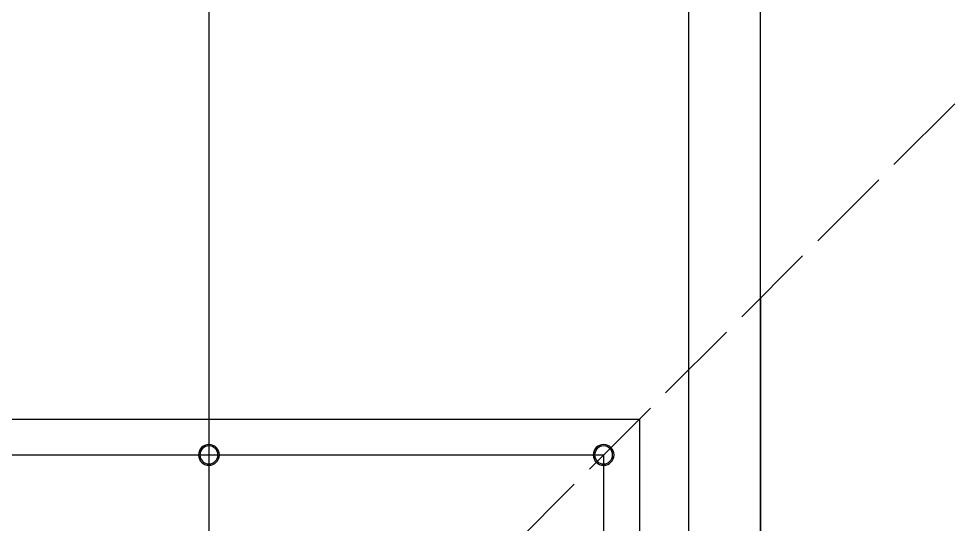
# Model space of a CAD drawing. Header units: millimetres. Extents: x 163705 to 1616509, y 81827 to 302547.
# Drawn here: x 597040 to 598346, y 153544 to 154248 of the extents above; entities that cross this region are included whole.
import ezdxf

# ---------------------------------------------------------------- set-up
doc = ezdxf.new("R2010")
doc.units = ezdxf.units.MM
doc.header["$LTSCALE"] = 10
doc.linetypes.add('ACAD_ISO02W100', pattern=[15, 12, -3])
doc.layers.add('1-文本', color=4, linetype='Continuous', lineweight=0)
doc.layers.add('1-虚线', color=8, linetype='ACAD_ISO02W100', lineweight=0)

# ---------------------------------------------------------------- blocks, each defined once
blk = doc.blocks.new('G$C2612153E')
at = {"lineweight": -2}
blk.add_line((2399.6, 2506.9), (2903.7, 2506.9), dxfattribs=at)
for points in [[(1727.8, 607.9), (3727.8, 607.9), (3727.8, 2607.9), (1727.8, 2607.9)], [(1827.8, 707.9), (3627.8, 707.9), (3627.8, 2507.9), (1827.8, 2507.9)]]:
    blk.add_lwpolyline(points, close=True)
blk = doc.blocks.new('A$C2352ff67')
at = {"ltscale": 2}
blk.add_lwpolyline([(2667.2, 50), (2667.2, 1150), (1567.2, 1150), (1567.2, 50)], close=True, dxfattribs=at)
at = {"layer": '1-文本', "lineweight": -2}
blk.add_lwpolyline([(1517.2, 500), (1517.2, 0), (2717.2, 0), (2717.2, 1200), (1517.2, 1200), (1517.2, 700)], dxfattribs=at)
for centre, radius in [((2667.2, 1150), 14.5), ((2667.2, 1150), 12.5), ((2667.2, 600), 14.5), ((2667.2, 600), 12.5)]:
    blk.add_circle(centre, radius, dxfattribs=at)
blk = doc.blocks.new('A$C285bc443')
at = {"layer": '1-虚线'}
blk.add_lwpolyline([(2418.3, 1273.9), (721.3, -423.2), (2418.3, -2120.2, -2.414214)], format="xyb", close=True, dxfattribs=at)
at = {"xscale": -1, "rotation": 180}
blk.add_blockref('A$C2352ff67', (-1395.9, 176.8), dxfattribs=at)

msp = doc.modelspace()

# ---------------------------------------------------------------- linework, layer by layer
msp.add_line((597304.592, 155458.424), (597304.592, 150509.632))

# ---------------------------------------------------------------- block references
at = {"rotation": 90}
for name, p in [('G$C2612153E', (600580.646, 150955.08)), ('A$C285bc443', (596881.44, 152369.206))]:
    msp.add_blockref(name, p, dxfattribs=at)

doc.saveas('drawing.dxf')
